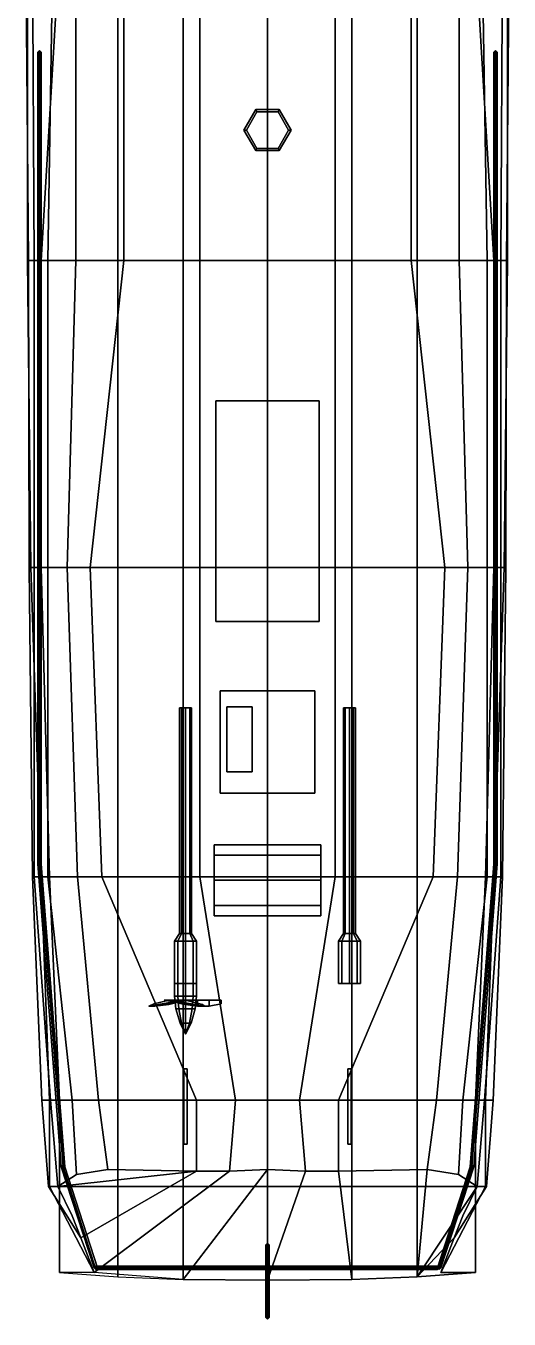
# Model space of a CAD drawing. Header units: millimetres. Extents: x -2.9 to 3, y -20 to 27.
# Drawn here: x -2.86 to 2.86, y -20.03 to -4.74 of the extents above; entities that cross this region are included whole.
import ezdxf

# ---------------------------------------------------------------- set-up
doc = ezdxf.new("R2010")
doc.units = ezdxf.units.MM
for name, color, linetype in [('prop', 1, 'Continuous'), ('railings', 3, 'Continuous'), ('railings2', 4, 'Continuous')]:
    doc.layers.add(name, color=color, linetype=linetype)

msp = doc.modelspace()

# ---------------------------------------------------------------- linework, layer by layer
for points in [[(0, -12.5, -1.53), (0, 3.46, -1.53), (0, 3.46, -1.53), (0, -12.5, -0.95)], [(0, -12.5, -0.95), (0, 3.46, -1.53), (0, 3.46, -1.53), (0, -12.5, -1.53)], [(-2.86, -3.85, 0.97), (-2.78, -3.85, -0.1), (-2.76, -7.51, -0.05), (-2.83, -7.51, 0.47)], [(-2.84, -3.85, 1.89), (-2.86, -3.85, 0.97), (-2.83, -7.51, 0.47), (-2.84, -7.51, 1.91)], [(-2.46, -3.85, 1.93), (-2.84, -3.85, 1.89), (-2.84, -7.51, 1.91), (-2.68, -7.51, 1.8)], [(-2.6, -7.51, -0.37), (-2.76, -7.51, -0.05), (-2.78, -3.85, -0.1), (-2.54, -3.85, -0.58)], [(-1.77, -3.85, 1.97), (-2.46, -3.85, 1.93), (-2.68, -7.51, 1.8), (-1.77, -7.51, 1.86)], [(-2.27, -7.51, -0.69), (-2.6, -7.51, -0.37), (-2.54, -3.85, -0.58), (-2.27, -3.85, -0.8)], [(-1.7, -7.51, -0.9), (-2.27, -7.51, -0.69), (-2.27, -3.85, -0.8), (-1.7, -3.85, -1.05)], [(-1, -3.85, 2.01), (-1.77, -3.85, 1.97), (-1.77, -7.51, 1.86), (-1, -7.51, 1.91)], [(-0.8, -7.51, -1.07), (-1.7, -7.51, -0.9), (-1.7, -3.85, -1.05), (-0.8, -3.85, -1.28)], [(0, -3.85, 2.02), (-1, -3.85, 2.01), (-1, -7.51, 1.91), (0, -7.51, 1.94)], [(0, -7.51, -1.16), (-0.8, -7.51, -1.07), (-0.8, -3.85, -1.28), (0, -3.85, -1.41)], [(0, -3.85, -1.41), (0.8, -3.85, -1.28), (0.8, -7.51, -1.07), (0, -7.51, -1.16)], [(0, -7.51, 1.94), (1, -7.51, 1.91), (1, -3.85, 2.01), (0, -3.85, 2.02)], [(0.8, -3.85, -1.28), (1.7, -3.85, -1.05), (1.7, -7.51, -0.9), (0.8, -7.51, -1.07)], [(1, -7.51, 1.91), (1.77, -7.51, 1.86), (1.77, -3.85, 1.97), (1, -3.85, 2.01)], [(1.7, -3.85, -1.05), (2.27, -3.85, -0.79), (2.27, -7.51, -0.69), (1.7, -7.51, -0.9)], [(1.77, -7.51, 1.86), (2.68, -7.51, 1.8), (2.46, -3.85, 1.93), (1.77, -3.85, 1.97)], [(2.27, -3.85, -0.79), (2.54, -3.85, -0.58), (2.6, -7.51, -0.37), (2.27, -7.51, -0.69)], [(2.68, -7.51, 1.8), (2.84, -7.51, 1.91), (2.84, -3.85, 1.89), (2.46, -3.85, 1.93)], [(2.54, -3.85, -0.58), (2.78, -3.85, -0.1), (2.76, -7.51, -0.05), (2.6, -7.51, -0.37)], [(2.83, -7.51, 0.47), (2.76, -7.51, -0.05), (2.78, -3.85, -0.1), (2.86, -3.85, 0.97)], [(2.84, -7.51, 1.91), (2.83, -7.51, 0.47), (2.86, -3.85, 0.97), (2.84, -3.85, 1.89)], [(-0.25, -5.97, 2.04), (-0.125, -5.753, 2.04), (-0.14, -5.728, 2.01), (-0.28, -5.97, 2.01)], [(-0.14, -5.728, 1.96), (-0.28, -5.97, 1.96), (-0.28, -5.97, 2.01), (-0.14, -5.728, 2.01)], [(-0.125, -5.753, 2.04), (-0.25, -5.97, 2.04), (-0.25, -5.97, 2.65), (-0.125, -5.753, 2.65)], [(-0.125, -5.753, 2.04), (0.125, -5.753, 2.04), (0.14, -5.728, 2.01), (-0.14, -5.728, 2.01)], [(0.14, -5.728, 1.96), (-0.14, -5.728, 1.96), (-0.14, -5.728, 2.01), (0.14, -5.728, 2.01)], [(0.125, -5.753, 2.04), (-0.125, -5.753, 2.04), (-0.125, -5.753, 2.65), (0.125, -5.753, 2.65)], [(0.125, -5.753, 2.04), (0.25, -5.97, 2.04), (0.28, -5.97, 2.01), (0.14, -5.728, 2.01)], [(0.25, -5.97, 2.04), (0.125, -5.753, 2.04), (0.125, -5.753, 2.65), (0.25, -5.97, 2.65)], [(0.28, -5.97, 1.96), (0.14, -5.728, 1.96), (0.14, -5.728, 2.01), (0.28, -5.97, 2.01)], [(-0.125, -6.187, 2.04), (-0.25, -5.97, 2.04), (-0.28, -5.97, 2.01), (-0.14, -6.212, 2.01)], [(-0.28, -5.97, 1.96), (-0.14, -6.212, 1.96), (-0.14, -6.212, 2.01), (-0.28, -5.97, 2.01)], [(-0.25, -5.97, 2.04), (-0.125, -6.187, 2.04), (-0.125, -6.187, 2.65), (-0.25, -5.97, 2.65)], [(0.125, -6.187, 2.04), (0.25, -5.97, 2.04), (0.25, -5.97, 2.65), (0.125, -6.187, 2.65)], [(0.25, -5.97, 2.04), (0.125, -6.187, 2.04), (0.14, -6.212, 2.01), (0.28, -5.97, 2.01)], [(0.14, -6.212, 1.96), (0.28, -5.97, 1.96), (0.28, -5.97, 2.01), (0.14, -6.212, 2.01)], [(0.125, -6.187, 2.04), (-0.125, -6.187, 2.04), (-0.14, -6.212, 2.01), (0.14, -6.212, 2.01)], [(-0.14, -6.212, 1.96), (0.14, -6.212, 1.96), (0.14, -6.212, 2.01), (-0.14, -6.212, 2.01)], [(-0.125, -6.187, 2.04), (0.125, -6.187, 2.04), (0.125, -6.187, 2.65), (-0.125, -6.187, 2.65)], [(-2.84, -7.51, 1.91), (-2.83, -7.51, 0.47), (-2.82, -11.14, 1.12), (-2.8, -11.14, 1.82)], [(-2.68, -7.51, 1.8), (-2.84, -7.51, 1.91), (-2.8, -11.14, 1.82), (-2.68, -11.14, 1.76)], [(-2.83, -7.51, 0.47), (-2.76, -7.51, -0.05), (-2.76, -11.14, 0.38), (-2.82, -11.14, 1.12)], [(-2.6, -11.14, -0.17), (-2.76, -11.14, 0.38), (-2.76, -7.51, -0.05), (-2.6, -7.51, -0.37)], [(-1.77, -7.51, 1.86), (-2.68, -7.51, 1.8), (-2.68, -11.14, 1.76), (-1.77, -11.14, 1.82)], [(-2.37, -11.14, -0.56), (-2.6, -11.14, -0.17), (-2.6, -7.51, -0.37), (-2.27, -7.51, -0.69)], [(-2.1, -11.14, -0.79), (-2.37, -11.14, -0.56), (-2.27, -7.51, -0.69), (-1.7, -7.51, -0.9)], [(-0.8, -11.14, -0.95), (-2.1, -11.14, -0.79), (-1.7, -7.51, -0.9), (-0.8, -7.51, -1.07)], [(-1, -7.51, 1.91), (-1.77, -7.51, 1.86), (-1.77, -11.14, 1.82), (-1, -11.14, 1.87)], [(0, -7.51, 1.94), (-1, -7.51, 1.91), (-1, -11.14, 1.87), (0, -11.14, 1.9)], [(0, -11.14, -1.03), (-0.8, -11.14, -0.95), (-0.8, -7.51, -1.07), (0, -7.51, -1.16)], [(0, -7.51, -1.16), (0.8, -7.51, -1.07), (0.8, -11.14, -0.95), (0, -11.14, -1.03)], [(0, -11.14, 1.9), (1, -11.14, 1.87), (1, -7.51, 1.91), (0, -7.51, 1.94)], [(0.8, -7.51, -1.07), (1.7, -7.51, -0.9), (2.1, -11.14, -0.79), (0.8, -11.14, -0.95)], [(1, -11.14, 1.87), (1.77, -11.14, 1.82), (1.77, -7.51, 1.86), (1, -7.51, 1.91)], [(1.7, -7.51, -0.9), (2.27, -7.51, -0.69), (2.37, -11.14, -0.56), (2.1, -11.14, -0.79)], [(1.77, -11.14, 1.82), (2.68, -11.14, 1.76), (2.68, -7.51, 1.8), (1.77, -7.51, 1.86)], [(2.27, -7.51, -0.69), (2.6, -7.51, -0.37), (2.6, -11.14, -0.17), (2.37, -11.14, -0.56)], [(2.6, -7.51, -0.37), (2.76, -7.51, -0.05), (2.76, -11.14, 0.38), (2.6, -11.14, -0.17)], [(2.68, -11.14, 1.76), (2.8, -11.14, 1.82), (2.84, -7.51, 1.91), (2.68, -7.51, 1.8)], [(2.82, -11.14, 1.12), (2.76, -11.14, 0.38), (2.76, -7.51, -0.05), (2.83, -7.51, 0.47)], [(2.8, -11.14, 1.82), (2.82, -11.14, 1.12), (2.83, -7.51, 0.47), (2.84, -7.51, 1.91)], [(-0.61, -9.17, 3.24), (-0.61, -9.17, 1.9), (-0.61, -11.78, 1.9), (-0.61, -11.78, 3.24)], [(0.61, -9.17, 3.24), (0.61, -9.17, 1.9), (-0.61, -9.17, 1.9), (-0.61, -9.17, 3.24)], [(0.61, -11.78, 3.24), (0.61, -9.17, 3.24), (-0.61, -9.17, 3.24), (-0.61, -11.78, 3.24)], [(0.61, -11.78, 1.9), (0.61, -9.17, 1.9), (0.61, -9.17, 3.24), (0.61, -11.78, 3.24)], [(-2.82, -11.14, 1.12), (-2.76, -11.14, 0.38), (-2.76, -14.8, 0.14), (-2.78, -14.8, 0.43)], [(-2.8, -11.14, 1.82), (-2.82, -11.14, 1.12), (-2.78, -14.8, 0.43), (-2.68, -14.8, 1.76)], [(-2.68, -11.14, 1.76), (-2.8, -11.14, 1.82), (-2.68, -14.8, 1.76), (-2.58, -14.8, 1.76)], [(-2.6, -14.8, -0.26), (-2.76, -14.8, 0.14), (-2.76, -11.14, 0.38), (-2.6, -11.14, -0.17)], [(-1.77, -11.14, 1.82), (-2.68, -11.14, 1.76), (-2.58, -14.8, 1.76), (-1.77, -14.8, 1.82)], [(-2.25, -14.8, -0.58), (-2.6, -14.8, -0.26), (-2.6, -11.14, -0.17), (-2.37, -11.14, -0.56)], [(-1.96, -14.8, -0.69), (-2.25, -14.8, -0.58), (-2.37, -11.14, -0.56), (-2.1, -11.14, -0.79)], [(-0.8, -14.8, -0.7), (-1.96, -14.8, -0.69), (-2.1, -11.14, -0.79), (-0.8, -11.14, -0.95)], [(-1, -11.14, 1.87), (-1.77, -11.14, 1.82), (-1.77, -14.8, 1.82), (-1, -14.8, 1.87)], [(0, -11.14, 1.9), (-1, -11.14, 1.87), (-1, -14.8, 1.87), (0, -14.8, 1.9)], [(0, -14.8, -0.83), (-0.8, -14.8, -0.7), (-0.8, -11.14, -0.95), (0, -11.14, -1.03)], [(0, -11.14, -1.03), (0.8, -11.14, -0.95), (0.8, -14.8, -0.7), (0, -14.8, -0.83)], [(0, -14.8, 1.9), (1, -14.8, 1.87), (1, -11.14, 1.87), (0, -11.14, 1.9)], [(0.8, -11.14, -0.95), (2.1, -11.14, -0.79), (1.96, -14.8, -0.69), (0.8, -14.8, -0.7)], [(1, -14.8, 1.87), (1.77, -14.8, 1.82), (1.77, -11.14, 1.82), (1, -11.14, 1.87)], [(1.77, -14.8, 1.82), (2.58, -14.8, 1.76), (2.68, -11.14, 1.76), (1.77, -11.14, 1.82)], [(2.1, -11.14, -0.79), (2.37, -11.14, -0.56), (2.25, -14.8, -0.58), (1.96, -14.8, -0.69)], [(2.37, -11.14, -0.56), (2.6, -11.14, -0.17), (2.6, -14.8, -0.26), (2.25, -14.8, -0.58)], [(2.58, -14.8, 1.76), (2.68, -14.8, 1.76), (2.8, -11.14, 1.82), (2.68, -11.14, 1.76)], [(2.6, -11.14, -0.17), (2.76, -11.14, 0.38), (2.76, -14.8, 0.14), (2.6, -14.8, -0.26)], [(2.68, -14.8, 1.76), (2.78, -14.8, 0.43), (2.82, -11.14, 1.12), (2.8, -11.14, 1.82)], [(2.78, -14.8, 0.43), (2.76, -14.8, 0.14), (2.76, -11.14, 0.38), (2.82, -11.14, 1.12)], [(-0.61, -11.78, 3.24), (-0.61, -11.78, 1.9), (0.61, -11.78, 1.9), (0.61, -11.78, 3.24)], [(0, -12.9, -1.21), (0, -12.5, -1.53), (0, -12.5, -0.95), (0, -13.52, -0.9)], [(0, -13.52, -0.9), (0, -12.5, -0.95), (0, -12.5, -1.53), (0, -12.9, -1.21)], [(-0.56, -12.6, 2.14), (-0.56, -12.6, 1.87), (-0.56, -13.81, 1.87), (-0.56, -13.81, 2.14)], [(0.56, -12.6, 2.14), (0.56, -12.6, 1.87), (-0.56, -12.6, 1.87), (-0.56, -12.6, 2.14)], [(0.56, -13.81, 2.14), (0.56, -12.6, 2.14), (-0.56, -12.6, 2.14), (-0.56, -13.81, 2.14)], [(0.56, -13.81, 1.87), (0.56, -12.6, 1.87), (0.56, -12.6, 2.14), (0.56, -13.81, 2.14)], [(-1.019, -12.8, -0.711), (-1.04, -12.8, -0.76), (-1.04, -15.47, -0.94), (-1.019, -15.47, -0.891)], [(-1.04, -12.8, -0.76), (-1.019, -12.8, -0.809), (-1.019, -15.47, -0.989), (-1.04, -15.47, -0.94)], [(-0.97, -12.8, -0.69), (-1.019, -12.8, -0.711), (-1.019, -15.47, -0.891), (-0.97, -15.47, -0.87)], [(-1.019, -12.8, -0.809), (-0.97, -12.8, -0.83), (-0.97, -15.47, -1.01), (-1.019, -15.47, -0.989)], [(-0.921, -12.8, -0.711), (-0.97, -12.8, -0.69), (-0.97, -15.47, -0.87), (-0.921, -15.47, -0.891)], [(-0.97, -12.8, -0.83), (-0.921, -12.8, -0.809), (-0.921, -15.47, -0.989), (-0.97, -15.47, -1.01)], [(-0.9, -12.8, -0.76), (-0.921, -12.8, -0.711), (-0.921, -15.47, -0.891), (-0.9, -15.47, -0.94)], [(-0.921, -12.8, -0.809), (-0.9, -12.8, -0.76), (-0.9, -15.47, -0.94), (-0.921, -15.47, -0.989)], [(-0.18, -13.56, 3.65), (-0.18, -12.79, 3.52), (-0.48, -12.79, 3.52), (-0.48, -13.56, 3.65)], [(-0.48, -12.79, 3.52), (-0.48, -12.79, 2.14), (-0.48, -13.56, 2.14), (-0.48, -13.56, 3.65)], [(-0.18, -12.79, 3.52), (-0.18, -12.79, 2.14), (-0.48, -12.79, 2.14), (-0.48, -12.79, 3.52)], [(-0.18, -13.56, 2.14), (-0.18, -12.79, 2.14), (-0.18, -12.79, 3.52), (-0.18, -13.56, 3.65)], [(0.921, -12.8, -0.711), (0.9, -12.8, -0.76), (0.9, -15.47, -0.94), (0.921, -15.47, -0.891)], [(0.9, -12.8, -0.76), (0.921, -12.8, -0.809), (0.921, -15.47, -0.989), (0.9, -15.47, -0.94)], [(0.97, -12.8, -0.69), (0.921, -12.8, -0.711), (0.921, -15.47, -0.891), (0.97, -15.47, -0.87)], [(0.921, -12.8, -0.809), (0.97, -12.8, -0.83), (0.97, -15.47, -1.01), (0.921, -15.47, -0.989)], [(1.019, -12.8, -0.711), (0.97, -12.8, -0.69), (0.97, -15.47, -0.87), (1.019, -15.47, -0.891)], [(0.97, -12.8, -0.83), (1.019, -12.8, -0.809), (1.019, -15.47, -0.989), (0.97, -15.47, -1.01)], [(1.04, -12.8, -0.76), (1.019, -12.8, -0.711), (1.019, -15.47, -0.891), (1.04, -15.47, -0.94)], [(1.019, -12.8, -0.809), (1.04, -12.8, -0.76), (1.04, -15.47, -0.94), (1.019, -15.47, -0.989)], [(-0.48, -13.56, 3.65), (-0.48, -13.56, 2.14), (-0.18, -13.56, 2.14), (-0.18, -13.56, 3.65)], [(-0.56, -13.81, 2.14), (-0.56, -13.81, 1.87), (0.56, -13.81, 1.87), (0.56, -13.81, 2.14)], [(-0.63, -14.42, 2.47), (-0.63, -14.543, 2.767), (0.63, -14.543, 2.767), (0.63, -14.42, 2.47)], [(-0.63, -14.543, 2.173), (-0.63, -14.42, 2.47), (0.63, -14.42, 2.47), (0.63, -14.543, 2.173)], [(-0.63, -14.42, 2.47), (-0.63, -15.137, 2.173), (-0.63, -15.26, 2.47), (-0.63, -14.543, 2.767)], [(-0.63, -14.543, 2.173), (-0.63, -14.84, 2.05), (-0.63, -15.137, 2.173), (-0.63, -14.42, 2.47)], [(-0.63, -15.24, 1.88), (-0.63, -14.45, 1.88), (-0.63, -14.67, 2.88), (-0.63, -15.03, 2.88)], [(-0.63, -15.03, 2.88), (-0.63, -14.67, 2.88), (-0.63, -14.45, 1.88), (-0.63, -15.24, 1.88)], [(0.63, -14.42, 2.47), (0.63, -14.543, 2.767), (0.63, -14.84, 2.89), (0.63, -14.543, 2.173)], [(0.63, -15.03, 2.88), (0.63, -14.67, 2.88), (0.63, -14.45, 1.88), (0.63, -15.24, 1.88)], [(0.63, -15.24, 1.88), (0.63, -14.45, 1.88), (0.63, -14.67, 2.88), (0.63, -15.03, 2.88)], [(-0.63, -14.543, 2.767), (-0.63, -14.84, 2.89), (0.63, -14.84, 2.89), (0.63, -14.543, 2.767)], [(-0.63, -14.84, 2.05), (-0.63, -14.543, 2.173), (0.63, -14.543, 2.173), (0.63, -14.84, 2.05)], [(-0.63, -14.543, 2.767), (-0.63, -15.26, 2.47), (-0.63, -15.137, 2.767), (-0.63, -14.84, 2.89)], [(-0.63, -14.92, 2.97), (-0.63, -14.78, 2.97), (-0.63, -14.67, 2.88), (-0.63, -15.03, 2.88)], [(-0.63, -15.03, 2.88), (-0.63, -14.67, 2.88), (-0.63, -14.78, 2.97), (-0.63, -14.92, 2.97)], [(0.63, -14.543, 2.173), (0.63, -14.84, 2.89), (0.63, -15.137, 2.767), (0.63, -14.84, 2.05)], [(0.63, -15.03, 2.88), (0.63, -14.67, 2.88), (0.63, -14.78, 2.97), (0.63, -14.92, 2.97)], [(0.63, -14.92, 2.97), (0.63, -14.78, 2.97), (0.63, -14.67, 2.88), (0.63, -15.03, 2.88)], [(-2.78, -14.8, 0.43), (-2.76, -14.8, 0.14), (-2.57, -17.44, -0.09), (-2.67, -17.44, 0.28)], [(-2.68, -14.8, 1.76), (-2.78, -14.8, 0.43), (-2.67, -17.44, 0.28), (-2.58, -17.44, 1.77)], [(-2.31, -17.44, -0.38), (-2.57, -17.44, -0.09), (-2.76, -14.8, 0.14), (-2.6, -14.8, -0.26)], [(-2.58, -14.8, 1.76), (-2.68, -14.8, 1.76), (-2.58, -17.44, 1.77), (-2.46, -17.44, 1.77)], [(-2, -17.44, -0.48), (-2.31, -17.44, -0.38), (-2.6, -14.8, -0.26), (-2.25, -14.8, -0.58)], [(-1.77, -14.8, 1.82), (-2.58, -14.8, 1.76), (-2.46, -17.44, 1.77), (-1.77, -17.44, 1.83)], [(-0.84, -17.44, -0.42), (-2, -17.44, -0.48), (-2.25, -14.8, -0.58), (-1.96, -14.8, -0.69)], [(-0.38, -17.44, -0.48), (-0.84, -17.44, -0.42), (-1.96, -14.8, -0.69), (-0.8, -14.8, -0.7)], [(-1, -14.8, 1.87), (-1.77, -14.8, 1.82), (-1.77, -17.44, 1.83), (-1, -17.44, 1.88)], [(0, -14.8, 1.9), (-1, -14.8, 1.87), (-1, -17.44, 1.88), (0, -17.44, 1.91)], [(0, -17.44, -0.69), (-0.38, -17.44, -0.48), (-0.8, -14.8, -0.7), (0, -14.8, -0.83)], [(0, -14.8, -0.83), (0.8, -14.8, -0.7), (0.38, -17.44, -0.48), (0, -17.44, -0.69)], [(0, -17.44, 1.91), (1, -17.44, 1.88), (1, -14.8, 1.87), (0, -14.8, 1.9)], [(0.8, -14.8, -0.7), (1.96, -14.8, -0.69), (0.84, -17.44, -0.42), (0.38, -17.44, -0.48)], [(1.96, -14.8, -0.69), (2.25, -14.8, -0.58), (2, -17.44, -0.48), (0.84, -17.44, -0.42)], [(1, -17.44, 1.88), (1.77, -17.44, 1.83), (1.77, -14.8, 1.82), (1, -14.8, 1.87)], [(1.77, -17.44, 1.83), (2.46, -17.44, 1.77), (2.58, -14.8, 1.76), (1.77, -14.8, 1.82)], [(2.25, -14.8, -0.58), (2.6, -14.8, -0.26), (2.31, -17.44, -0.38), (2, -17.44, -0.48)], [(2.6, -14.8, -0.26), (2.76, -14.8, 0.14), (2.57, -17.44, -0.09), (2.31, -17.44, -0.38)], [(2.46, -17.44, 1.77), (2.58, -17.44, 1.77), (2.68, -14.8, 1.76), (2.58, -14.8, 1.76)], [(2.67, -17.44, 0.28), (2.57, -17.44, -0.09), (2.76, -14.8, 0.14), (2.78, -14.8, 0.43)], [(2.58, -17.44, 1.77), (2.67, -17.44, 0.28), (2.78, -14.8, 0.43), (2.68, -14.8, 1.76)], [(-0.63, -14.84, 2.89), (-0.63, -15.137, 2.767), (0.63, -15.137, 2.767), (0.63, -14.84, 2.89)], [(-0.63, -15.137, 2.173), (-0.63, -14.84, 2.05), (0.63, -14.84, 2.05), (0.63, -15.137, 2.173)], [(0.63, -14.84, 2.05), (0.63, -15.137, 2.767), (0.63, -15.26, 2.47), (0.63, -15.137, 2.173)], [(-0.63, -15.137, 2.767), (-0.63, -15.26, 2.47), (0.63, -15.26, 2.47), (0.63, -15.137, 2.767)], [(-0.63, -15.26, 2.47), (-0.63, -15.137, 2.173), (0.63, -15.137, 2.173), (0.63, -15.26, 2.47)], [(-1.062, -15.56, -1.032), (-1.1, -15.56, -0.94), (-1.04, -15.47, -0.94), (-1.019, -15.47, -0.989)], [(-1.1, -15.56, -0.94), (-1.062, -15.56, -0.848), (-1.019, -15.47, -0.891), (-1.04, -15.47, -0.94)], [(-1.062, -15.56, -0.848), (-1.1, -15.56, -0.94), (-1.1, -16.06, -0.94), (-1.062, -16.06, -0.848)], [(-1.1, -15.56, -0.94), (-1.062, -15.56, -1.032), (-1.062, -16.06, -1.032), (-1.1, -16.06, -0.94)], [(-0.97, -15.56, -1.07), (-1.062, -15.56, -1.032), (-1.019, -15.47, -0.989), (-0.97, -15.47, -1.01)], [(-1.062, -15.56, -0.848), (-0.97, -15.56, -0.81), (-0.97, -15.47, -0.87), (-1.019, -15.47, -0.891)], [(-0.97, -15.56, -0.81), (-1.062, -15.56, -0.848), (-1.062, -16.06, -0.848), (-0.97, -16.06, -0.81)], [(-1.062, -15.56, -1.032), (-0.97, -15.56, -1.07), (-0.97, -16.06, -1.07), (-1.062, -16.06, -1.032)], [(-0.878, -15.56, -1.032), (-0.97, -15.56, -1.07), (-0.97, -15.47, -1.01), (-0.921, -15.47, -0.989)], [(-0.97, -15.56, -0.81), (-0.878, -15.56, -0.848), (-0.921, -15.47, -0.891), (-0.97, -15.47, -0.87)], [(-0.878, -15.56, -0.848), (-0.97, -15.56, -0.81), (-0.97, -16.06, -0.81), (-0.878, -16.06, -0.848)], [(-0.97, -15.56, -1.07), (-0.878, -15.56, -1.032), (-0.878, -16.06, -1.032), (-0.97, -16.06, -1.07)], [(-0.84, -15.56, -0.94), (-0.878, -15.56, -1.032), (-0.921, -15.47, -0.989), (-0.9, -15.47, -0.94)], [(-0.878, -15.56, -0.848), (-0.84, -15.56, -0.94), (-0.9, -15.47, -0.94), (-0.921, -15.47, -0.891)], [(-0.84, -15.56, -0.94), (-0.878, -15.56, -0.848), (-0.878, -16.06, -0.848), (-0.84, -16.06, -0.94)], [(-0.878, -15.56, -1.032), (-0.84, -15.56, -0.94), (-0.84, -16.06, -0.94), (-0.878, -16.06, -1.032)], [(0.878, -15.56, -1.032), (0.84, -15.56, -0.94), (0.9, -15.47, -0.94), (0.921, -15.47, -0.989)], [(0.84, -15.56, -0.94), (0.878, -15.56, -0.848), (0.921, -15.47, -0.891), (0.9, -15.47, -0.94)], [(0.878, -15.56, -0.848), (0.84, -15.56, -0.94), (0.84, -16.06, -0.94), (0.878, -16.06, -0.848)], [(0.84, -15.56, -0.94), (0.878, -15.56, -1.032), (0.878, -16.06, -1.032), (0.84, -16.06, -0.94)], [(0.97, -15.56, -1.07), (0.878, -15.56, -1.032), (0.921, -15.47, -0.989), (0.97, -15.47, -1.01)], [(0.878, -15.56, -0.848), (0.97, -15.56, -0.81), (0.97, -15.47, -0.87), (0.921, -15.47, -0.891)], [(0.97, -15.56, -0.81), (0.878, -15.56, -0.848), (0.878, -16.06, -0.848), (0.97, -16.06, -0.81)], [(0.878, -15.56, -1.032), (0.97, -15.56, -1.07), (0.97, -16.06, -1.07), (0.878, -16.06, -1.032)], [(1.062, -15.56, -1.032), (0.97, -15.56, -1.07), (0.97, -15.47, -1.01), (1.019, -15.47, -0.989)], [(0.97, -15.56, -0.81), (1.062, -15.56, -0.848), (1.019, -15.47, -0.891), (0.97, -15.47, -0.87)], [(1.062, -15.56, -0.848), (0.97, -15.56, -0.81), (0.97, -16.06, -0.81), (1.062, -16.06, -0.848)], [(0.97, -15.56, -1.07), (1.062, -15.56, -1.032), (1.062, -16.06, -1.032), (0.97, -16.06, -1.07)], [(1.1, -15.56, -0.94), (1.062, -15.56, -1.032), (1.019, -15.47, -0.989), (1.04, -15.47, -0.94)], [(1.062, -15.56, -0.848), (1.1, -15.56, -0.94), (1.04, -15.47, -0.94), (1.019, -15.47, -0.891)], [(1.1, -15.56, -0.94), (1.062, -15.56, -0.848), (1.062, -16.06, -0.848), (1.1, -16.06, -0.94)], [(1.062, -15.56, -1.032), (1.1, -15.56, -0.94), (1.1, -16.06, -0.94), (1.062, -16.06, -1.032)], [(-0.99, -17.07, -1.32), (-0.99, -17.96, -1.32), (-0.99, -17.96, -0.42), (-0.99, -17.07, -0.48)], [(-0.95, -17.07, -0.48), (-0.95, -17.07, -1.32), (-0.99, -17.07, -1.32), (-0.99, -17.07, -0.48)], [(-0.95, -17.07, -1.32), (-0.95, -17.96, -1.32), (-0.99, -17.96, -1.32), (-0.99, -17.07, -1.32)], [(-0.99, -17.07, -0.48), (-0.99, -17.96, -0.42), (-0.95, -17.96, -0.42), (-0.95, -17.07, -0.48)], [(-0.95, -17.96, -0.42), (-0.95, -17.96, -1.32), (-0.95, -17.07, -1.32), (-0.95, -17.07, -0.48)], [(0.99, -17.07, -0.48), (0.99, -17.07, -1.32), (0.95, -17.07, -1.32), (0.95, -17.07, -0.48)], [(0.99, -17.07, -1.32), (0.99, -17.96, -1.32), (0.95, -17.96, -1.32), (0.95, -17.07, -1.32)], [(0.95, -17.07, -0.48), (0.95, -17.96, -0.42), (0.99, -17.96, -0.42), (0.99, -17.07, -0.48)], [(0.95, -17.07, -1.32), (0.95, -17.96, -1.32), (0.95, -17.96, -0.42), (0.95, -17.07, -0.48)], [(0.99, -17.96, -0.42), (0.99, -17.96, -1.32), (0.99, -17.07, -1.32), (0.99, -17.07, -0.48)], [(-2.67, -17.44, 0.28), (-2.57, -17.44, -0.09), (-2.48, -18.46, -0.03), (-2.59, -18.46, 0.28)], [(-2.58, -17.44, 1.77), (-2.67, -17.44, 0.28), (-2.59, -18.46, 0.28), (-2.58, -18.46, 0.63)], [(-2.46, -17.44, 1.77), (-2.58, -17.44, 1.77), (-2.58, -18.46, 0.63), (-2.46, -18.46, 1.77)], [(-2.26, -18.32, -0.26), (-2.48, -18.46, -0.03), (-2.57, -17.44, -0.09), (-2.31, -17.44, -0.38)], [(-1.77, -17.44, 1.83), (-2.46, -17.44, 1.77), (-2.46, -18.46, 1.77), (-1.77, -18.46, 1.83)], [(-1.89, -18.26, -0.41), (-2.26, -18.32, -0.26), (-2.31, -17.44, -0.38), (-2, -17.44, -0.48)], [(-0.84, -18.28, -0.36), (-1.89, -18.26, -0.41), (-2, -17.44, -0.48), (-0.84, -17.44, -0.42)], [(-1, -17.44, 1.88), (-1.77, -17.44, 1.83), (-1.77, -18.46, 1.83), (-1, -18.46, 1.88)], [(0, -17.44, 1.91), (-1, -17.44, 1.88), (-1, -18.46, 1.88), (0, -18.46, 1.91)], [(-0.45, -18.28, -0.37), (-0.84, -18.28, -0.36), (-0.84, -17.44, -0.42), (-0.38, -17.44, -0.48)], [(0, -18.26, -0.41), (-0.45, -18.28, -0.37), (-0.38, -17.44, -0.48), (0, -17.44, -0.69)], [(0, -18.46, 1.91), (1, -18.46, 1.88), (1, -17.44, 1.88), (0, -17.44, 1.91)], [(0, -17.44, -0.69), (0.38, -17.44, -0.48), (0.45, -18.28, -0.37), (0, -18.26, -0.41)], [(0.38, -17.44, -0.48), (0.84, -17.44, -0.42), (0.84, -18.28, -0.36), (0.45, -18.28, -0.37)], [(0.84, -17.44, -0.42), (2, -17.44, -0.48), (1.89, -18.26, -0.41), (0.84, -18.28, -0.36)], [(1, -18.46, 1.88), (1.77, -18.46, 1.83), (1.77, -17.44, 1.83), (1, -17.44, 1.88)], [(1.77, -18.46, 1.83), (2.46, -18.46, 1.77), (2.46, -17.44, 1.77), (1.77, -17.44, 1.83)], [(2, -17.44, -0.48), (2.31, -17.44, -0.38), (2.26, -18.32, -0.26), (1.89, -18.26, -0.41)], [(2.31, -17.44, -0.38), (2.57, -17.44, -0.09), (2.48, -18.46, -0.03), (2.26, -18.32, -0.26)], [(2.46, -18.46, 1.77), (2.58, -18.46, 0.63), (2.58, -17.44, 1.77), (2.46, -17.44, 1.77)], [(2.59, -18.46, 0.28), (2.48, -18.46, -0.03), (2.57, -17.44, -0.09), (2.67, -17.44, 0.28)], [(2.58, -18.46, 0.63), (2.59, -18.46, 0.28), (2.67, -17.44, 0.28), (2.58, -17.44, 1.77)], [(-0.99, -17.96, -0.42), (-0.99, -17.96, -1.32), (-0.95, -17.96, -1.32), (-0.95, -17.96, -0.42)], [(0.95, -17.96, -0.42), (0.95, -17.96, -1.32), (0.99, -17.96, -1.32), (0.99, -17.96, -0.42)], [(-2.48, -18.46, -0.03), (-2.26, -18.32, -0.26), (-1.89, -18.26, -0.41), (-0.84, -18.28, -0.36)], [(-2.31, -18.81, 0.57), (-2.48, -18.46, -0.03), (-0.84, -18.28, -0.36), (-2.21, -19.07, 1.01)], [(-2.21, -19.07, 1.01), (-0.84, -18.28, -0.36), (-0.45, -18.28, -0.37), (-2.05, -19.48, 1.77)], [(-2.05, -19.48, 1.77), (-0.45, -18.28, -0.37), (0, -18.26, -0.41), (-1, -19.56, 1.88)], [(-1, -19.56, 1.88), (0, -18.26, -0.41), (0.45, -18.28, -0.37), (0, -19.57, 1.91)], [(0, -19.57, 1.91), (0.45, -18.28, -0.37), (0.84, -18.28, -0.36), (1, -19.56, 1.88)], [(1, -19.56, 1.88), (0.84, -18.28, -0.36), (1.89, -18.26, -0.41), (1.77, -19.53, 1.83)], [(1.77, -19.53, 1.83), (1.89, -18.26, -0.41), (2.26, -18.32, -0.26), (2.48, -18.46, -0.03)], [(-2.58, -18.46, 0.63), (-2.59, -18.46, 0.28), (-2.21, -19.07, 1.01), (-2.05, -19.48, 1.77)], [(-2.59, -18.46, 0.28), (-2.48, -18.46, -0.03), (-2.31, -18.81, 0.57), (-2.21, -19.07, 1.01)], [(-2.46, -18.46, 1.77), (-2.58, -18.46, 0.63), (-2.05, -19.48, 1.77), (-2.46, -19.48, 1.77)], [(-1.77, -18.46, 1.83), (-2.46, -18.46, 1.77), (-2.46, -19.48, 1.77), (-1.77, -19.53, 1.83)], [(-1, -18.46, 1.88), (-1.77, -18.46, 1.83), (-1.77, -19.53, 1.83), (-1, -19.56, 1.88)], [(0, -18.46, 1.91), (-1, -18.46, 1.88), (-1, -19.56, 1.88), (0, -19.57, 1.91)], [(0, -19.57, 1.91), (1, -19.56, 1.88), (1, -18.46, 1.88), (0, -18.46, 1.91)], [(1, -19.56, 1.88), (1.77, -19.53, 1.83), (1.77, -18.46, 1.83), (1, -18.46, 1.88)], [(1.77, -19.53, 1.83), (2.46, -19.48, 1.77), (2.46, -18.46, 1.77), (1.77, -18.46, 1.83)], [(1.77, -19.53, 1.83), (2.48, -18.46, -0.03), (2.31, -18.81, 0.57), (2.21, -19.07, 1.01)], [(2.05, -19.48, 1.77), (2.21, -19.07, 1.01), (2.59, -18.46, 0.28), (2.58, -18.46, 0.63)], [(2.46, -19.48, 1.77), (2.05, -19.48, 1.77), (2.58, -18.46, 0.63), (2.46, -18.46, 1.77)], [(2.21, -19.07, 1.01), (2.31, -18.81, 0.57), (2.48, -18.46, -0.03), (2.59, -18.46, 0.28)], [(2.46, -19.48, 1.77), (1.77, -19.53, 1.83), (2.21, -19.07, 1.01), (2.05, -19.48, 1.77)], [(0, -19.13, 1.91), (-0.02, -19.15, 1.91), (-0.02, -20.01, 4.98), (0, -19.99, 4.99)], [(-0.02, -19.15, 1.91), (0, -19.17, 1.91), (0, -20.03, 4.97), (-0.02, -20.01, 4.98)], [(0.02, -19.15, 1.91), (0, -19.13, 1.91), (0, -19.99, 4.99), (0.02, -20.01, 4.98)], [(0, -19.17, 1.91), (0.02, -19.15, 1.91), (0.02, -20.01, 4.98), (0, -20.03, 4.97)], [(0.02, -20.01, 4.98), (0, -19.99, 4.99), (-0.02, -20.01, 4.98), (0, -20.03, 4.97)]]:
    msp.add_3dface(points)
at = {"layer": 'prop'}
for points in [[(-1.062, -16.06, -0.848), (-1.1, -16.06, -0.94), (-1.1, -16.21, -0.94), (-1.062, -16.21, -0.848)], [(-1.1, -16.06, -0.94), (-1.062, -16.06, -1.032), (-1.062, -16.21, -1.032), (-1.1, -16.21, -0.94)], [(-1.083, -16.36, -0.94), (-1.1, -16.21, -0.94), (-1.062, -16.21, -1.032), (-1.05, -16.36, -1.02)], [(-1.05, -16.36, -0.86), (-1.062, -16.21, -0.848), (-1.1, -16.21, -0.94), (-1.083, -16.36, -0.94)], [(-0.97, -16.06, -0.81), (-1.062, -16.06, -0.848), (-1.062, -16.21, -0.848), (-0.97, -16.21, -0.81)], [(-1.062, -16.06, -1.032), (-0.97, -16.06, -1.07), (-0.97, -16.21, -1.07), (-1.062, -16.21, -1.032)], [(-1.05, -16.36, -1.02), (-1.062, -16.21, -1.032), (-0.97, -16.21, -1.07), (-0.97, -16.36, -1.053)], [(-0.97, -16.36, -0.827), (-0.97, -16.21, -0.81), (-1.062, -16.21, -0.848), (-1.05, -16.36, -0.86)], [(-0.878, -16.06, -0.848), (-0.97, -16.06, -0.81), (-0.97, -16.21, -0.81), (-0.878, -16.21, -0.848)], [(-0.97, -16.06, -1.07), (-0.878, -16.06, -1.032), (-0.878, -16.21, -1.032), (-0.97, -16.21, -1.07)], [(-0.97, -16.36, -1.053), (-0.97, -16.21, -1.07), (-0.878, -16.21, -1.032), (-0.89, -16.36, -1.02)], [(-0.89, -16.36, -0.86), (-0.878, -16.21, -0.848), (-0.97, -16.21, -0.81), (-0.97, -16.36, -0.827)], [(-0.89, -16.36, -1.02), (-0.878, -16.21, -1.032), (-0.84, -16.21, -0.94), (-0.857, -16.36, -0.94)], [(-0.857, -16.36, -0.94), (-0.84, -16.21, -0.94), (-0.878, -16.21, -0.848), (-0.89, -16.36, -0.86)], [(-0.84, -16.06, -0.94), (-0.878, -16.06, -0.848), (-0.878, -16.21, -0.848), (-0.84, -16.21, -0.94)], [(-0.878, -16.06, -1.032), (-0.84, -16.06, -0.94), (-0.84, -16.21, -0.94), (-0.878, -16.21, -1.032)], [(-1.163, -16.26, -1.314), (-0.997, -16.26, -1.247), (-1.404, -16.33, -1.012), (-1.345, -16.3, -1.209)], [(-1.345, -16.3, -1.209), (-1.404, -16.33, -1.012), (-0.997, -16.26, -1.247), (-1.163, -16.26, -1.314)], [(-0.997, -16.26, -1.247), (-0.927, -16.26, -1.126), (-1.334, -16.33, -0.891), (-1.404, -16.33, -1.012)], [(-1.404, -16.33, -1.012), (-1.334, -16.33, -0.891), (-0.927, -16.26, -1.126), (-0.997, -16.26, -1.247)], [(-1.334, -16.33, -0.891), (-1.169, -16.31, -0.825), (-0.97, -16.26, -0.94), (-0.927, -16.26, -1.126)], [(-0.927, -16.26, -1.126), (-0.97, -16.26, -0.94), (-1.169, -16.31, -0.825), (-1.334, -16.33, -0.891)], [(-1.197, -16.26, -0.586), (-1.223, -16.26, -0.763), (-0.816, -16.33, -0.528), (-1.015, -16.3, -0.481)], [(-1.015, -16.3, -0.481), (-0.816, -16.33, -0.528), (-1.223, -16.26, -0.763), (-1.197, -16.26, -0.586)], [(-1.223, -16.26, -0.763), (-1.153, -16.26, -0.884), (-0.746, -16.33, -0.649), (-0.816, -16.33, -0.528)], [(-0.816, -16.33, -0.528), (-0.746, -16.33, -0.649), (-1.153, -16.26, -0.884), (-1.223, -16.26, -0.763)], [(-0.746, -16.33, -0.649), (-0.771, -16.31, -0.825), (-0.97, -16.26, -0.94), (-1.153, -16.26, -0.884)], [(-1.153, -16.26, -0.884), (-0.97, -16.26, -0.94), (-0.771, -16.31, -0.825), (-0.746, -16.33, -0.649)], [(-1.035, -16.53, -0.94), (-1.083, -16.36, -0.94), (-1.05, -16.36, -1.02), (-1.016, -16.53, -0.986)], [(-1.016, -16.53, -0.894), (-1.05, -16.36, -0.86), (-1.083, -16.36, -0.94), (-1.035, -16.53, -0.94)], [(-1.016, -16.53, -0.986), (-1.05, -16.36, -1.02), (-0.97, -16.36, -1.053), (-0.97, -16.53, -1.005)], [(-0.97, -16.53, -0.875), (-0.97, -16.36, -0.827), (-1.05, -16.36, -0.86), (-1.016, -16.53, -0.894)], [(-0.83, -16.33, -1.28), (-0.97, -16.31, -1.17), (-0.97, -16.26, -0.94), (-0.83, -16.26, -0.81)], [(-0.83, -16.26, -0.81), (-0.97, -16.26, -0.94), (-0.97, -16.31, -1.17), (-0.83, -16.33, -1.28)], [(-0.97, -16.53, -1.005), (-0.97, -16.36, -1.053), (-0.89, -16.36, -1.02), (-0.924, -16.53, -0.986)], [(-0.924, -16.53, -0.894), (-0.89, -16.36, -0.86), (-0.97, -16.36, -0.827), (-0.97, -16.53, -0.875)], [(-0.924, -16.53, -0.986), (-0.89, -16.36, -1.02), (-0.857, -16.36, -0.94), (-0.905, -16.53, -0.94)], [(-0.905, -16.53, -0.94), (-0.857, -16.36, -0.94), (-0.89, -16.36, -0.86), (-0.924, -16.53, -0.894)], [(-0.69, -16.33, -1.28), (-0.83, -16.33, -1.28), (-0.83, -16.26, -0.81), (-0.69, -16.26, -0.81)], [(-0.69, -16.26, -0.81), (-0.83, -16.26, -0.81), (-0.83, -16.33, -1.28), (-0.69, -16.33, -1.28)], [(-0.55, -16.3, -1.13), (-0.69, -16.33, -1.28), (-0.69, -16.26, -0.81), (-0.55, -16.26, -0.92)], [(-0.55, -16.26, -0.92), (-0.69, -16.26, -0.81), (-0.69, -16.33, -1.28), (-0.55, -16.3, -1.13)], [(-0.97, -16.66, -0.94), (-1.035, -16.53, -0.94), (-1.016, -16.53, -0.986), (-0.97, -16.66, -0.94)], [(-0.97, -16.66, -0.94), (-1.016, -16.53, -0.894), (-1.035, -16.53, -0.94), (-0.97, -16.66, -0.94)], [(-0.97, -16.66, -0.94), (-1.016, -16.53, -0.986), (-0.97, -16.53, -1.005), (-0.97, -16.66, -0.94)], [(-0.97, -16.66, -0.94), (-0.97, -16.53, -0.875), (-1.016, -16.53, -0.894), (-0.97, -16.66, -0.94)], [(-0.97, -16.66, -0.94), (-0.97, -16.53, -1.005), (-0.924, -16.53, -0.986), (-0.97, -16.66, -0.94)], [(-0.97, -16.66, -0.94), (-0.924, -16.53, -0.986), (-0.905, -16.53, -0.94), (-0.97, -16.66, -0.94)], [(-0.97, -16.66, -0.94), (-0.905, -16.53, -0.94), (-0.924, -16.53, -0.894), (-0.97, -16.66, -0.94)], [(-0.97, -16.66, -0.94), (-0.924, -16.53, -0.894), (-0.97, -16.53, -0.875), (-0.97, -16.66, -0.94)]]:
    msp.add_3dface(points, dxfattribs=at)
at = {"layer": 'railings'}
for points in [[(-2.7, -5.03, 1.775), (-2.72, -5.05, 1.795), (-2.72, -5.05, 2.695), (-2.7, -5.03, 2.715)], [(-2.7, -5.03, 2.715), (-2.72, -5.05, 2.695), (-2.72, -14.645, 2.63), (-2.7, -14.645, 2.65)], [(-2.68, -5.05, 1.775), (-2.7, -5.03, 1.775), (-2.7, -5.03, 2.715), (-2.68, -5.05, 2.695)], [(-2.68, -5.05, 2.695), (-2.7, -5.03, 2.715), (-2.7, -14.645, 2.65), (-2.68, -14.645, 2.63)], [(-2.72, -5.05, 1.795), (-2.7, -5.07, 1.795), (-2.7, -5.07, 2.675), (-2.72, -5.05, 2.695)], [(-2.72, -5.05, 2.695), (-2.7, -5.07, 2.675), (-2.7, -14.625, 2.61), (-2.72, -14.645, 2.63)], [(-2.7, -5.07, 1.795), (-2.68, -5.05, 1.775), (-2.68, -5.05, 2.695), (-2.7, -5.07, 2.675)], [(-2.7, -5.07, 2.675), (-2.68, -5.05, 2.695), (-2.68, -14.645, 2.63), (-2.7, -14.625, 2.61)], [(-2.7, -6.235, 1.775), (-2.72, -6.255, 1.795), (-2.72, -6.255, 2.675), (-2.7, -6.235, 2.675)], [(-2.72, -6.255, 1.795), (-2.7, -6.275, 1.795), (-2.7, -6.275, 2.675), (-2.72, -6.255, 2.675)], [(-2.68, -6.255, 1.775), (-2.7, -6.235, 1.775), (-2.7, -6.235, 2.675), (-2.68, -6.255, 2.675)], [(-2.7, -6.275, 1.795), (-2.68, -6.255, 1.775), (-2.68, -6.255, 2.675), (-2.7, -6.275, 2.675)], [(-2.7, -7.44, 1.755), (-2.72, -7.46, 1.775), (-2.72, -7.46, 2.68), (-2.7, -7.44, 2.66)], [(-2.72, -7.46, 1.775), (-2.7, -7.48, 1.775), (-2.7, -7.48, 2.665), (-2.72, -7.46, 2.68)], [(-2.68, -7.46, 1.755), (-2.7, -7.44, 1.755), (-2.7, -7.44, 2.66), (-2.68, -7.46, 2.68)], [(-2.7, -7.48, 1.775), (-2.68, -7.46, 1.755), (-2.68, -7.46, 2.68), (-2.7, -7.48, 2.665)], [(-2.7, -8.64, 1.755), (-2.72, -8.66, 1.775), (-2.72, -8.66, 2.655), (-2.7, -8.64, 2.655)], [(-2.72, -8.66, 1.775), (-2.7, -8.68, 1.775), (-2.7, -8.68, 2.655), (-2.72, -8.66, 2.655)], [(-2.68, -8.66, 1.755), (-2.7, -8.64, 1.755), (-2.7, -8.64, 2.655), (-2.68, -8.66, 2.655)], [(-2.7, -8.68, 1.775), (-2.68, -8.66, 1.755), (-2.68, -8.66, 2.655), (-2.7, -8.68, 2.655)], [(-2.7, -9.83, 1.74), (-2.72, -9.85, 1.76), (-2.72, -9.85, 2.64), (-2.7, -9.83, 2.64)], [(-2.72, -9.85, 1.76), (-2.7, -9.87, 1.76), (-2.7, -9.87, 2.64), (-2.72, -9.85, 2.64)], [(-2.68, -9.85, 1.74), (-2.7, -9.83, 1.74), (-2.7, -9.83, 2.64), (-2.68, -9.85, 2.64)], [(-2.7, -9.87, 1.76), (-2.68, -9.85, 1.74), (-2.68, -9.85, 2.64), (-2.7, -9.87, 2.64)], [(-2.7, -11.045, 1.74), (-2.72, -11.065, 1.76), (-2.72, -11.065, 2.64), (-2.7, -11.045, 2.64)], [(-2.72, -11.065, 1.76), (-2.7, -11.085, 1.76), (-2.7, -11.085, 2.64), (-2.72, -11.065, 2.64)], [(-2.68, -11.065, 1.74), (-2.7, -11.045, 1.74), (-2.7, -11.045, 2.64), (-2.68, -11.065, 2.64)], [(-2.7, -11.085, 1.76), (-2.68, -11.065, 1.74), (-2.68, -11.065, 2.64), (-2.7, -11.085, 2.64)], [(-2.7, -12.23, 1.74), (-2.72, -12.25, 1.76), (-2.72, -12.25, 2.64), (-2.7, -12.23, 2.64)], [(-2.68, -12.25, 1.74), (-2.7, -12.23, 1.74), (-2.7, -12.23, 2.64), (-2.68, -12.25, 2.64)], [(-2.72, -12.25, 1.76), (-2.7, -12.27, 1.76), (-2.7, -12.27, 2.64), (-2.72, -12.25, 2.64)], [(-2.7, -12.27, 1.76), (-2.68, -12.25, 1.74), (-2.68, -12.25, 2.64), (-2.7, -12.27, 2.64)], [(-2.7, -13.435, 1.74), (-2.72, -13.455, 1.76), (-2.72, -13.455, 2.64), (-2.7, -13.435, 2.64)], [(-2.72, -13.455, 1.76), (-2.7, -13.475, 1.76), (-2.7, -13.475, 2.64), (-2.72, -13.455, 2.64)], [(-2.68, -13.455, 1.74), (-2.7, -13.435, 1.74), (-2.7, -13.435, 2.64), (-2.68, -13.455, 2.64)], [(-2.7, -13.475, 1.76), (-2.68, -13.455, 1.74), (-2.68, -13.455, 2.64), (-2.7, -13.475, 2.64)], [(-2.7, -14.625, 1.74), (-2.72, -14.645, 1.76), (-2.72, -14.645, 2.63), (-2.7, -14.625, 2.61)], [(-2.72, -14.645, 1.76), (-2.7, -14.665, 1.76), (-2.7, -14.665, 2.61), (-2.72, -14.645, 2.63)], [(-2.7, -14.645, 2.65), (-2.72, -14.645, 2.63), (-2.44, -18.23, 2.61), (-2.42, -18.23, 2.63)], [(-2.72, -14.645, 2.63), (-2.7, -14.665, 2.61), (-2.42, -18.21, 2.59), (-2.44, -18.23, 2.61)], [(-2.68, -14.645, 1.74), (-2.7, -14.625, 1.74), (-2.7, -14.625, 2.61), (-2.68, -14.645, 2.63)], [(-2.7, -14.665, 1.76), (-2.68, -14.645, 1.74), (-2.68, -14.645, 2.63), (-2.7, -14.665, 2.61)], [(-2.68, -14.645, 2.63), (-2.7, -14.645, 2.65), (-2.42, -18.23, 2.63), (-2.4, -18.23, 2.61)], [(-2.7, -14.665, 2.61), (-2.68, -14.645, 2.63), (-2.4, -18.23, 2.61), (-2.42, -18.21, 2.59)], [(-2.605, -15.815, 1.74), (-2.625, -15.835, 1.76), (-2.625, -15.835, 2.64), (-2.605, -15.815, 2.64)], [(-2.625, -15.835, 1.76), (-2.605, -15.855, 1.76), (-2.605, -15.855, 2.64), (-2.625, -15.835, 2.64)], [(-2.585, -15.835, 1.74), (-2.605, -15.815, 1.74), (-2.605, -15.815, 2.64), (-2.585, -15.835, 2.64)], [(-2.605, -15.855, 1.76), (-2.585, -15.835, 1.74), (-2.585, -15.835, 2.64), (-2.605, -15.855, 2.64)], [(-2.515, -17.015, 1.74), (-2.535, -17.035, 1.76), (-2.535, -17.035, 2.64), (-2.515, -17.015, 2.64)], [(-2.535, -17.035, 1.76), (-2.515, -17.055, 1.76), (-2.515, -17.055, 2.64), (-2.535, -17.035, 2.64)], [(-2.495, -17.035, 1.74), (-2.515, -17.015, 1.74), (-2.515, -17.015, 2.64), (-2.495, -17.035, 2.64)], [(-2.515, -17.055, 1.76), (-2.495, -17.035, 1.74), (-2.495, -17.035, 2.64), (-2.515, -17.055, 2.64)], [(-2.42, -18.21, 1.74), (-2.44, -18.23, 1.76), (-2.44, -18.23, 2.61), (-2.42, -18.21, 2.59)], [(-2.44, -18.23, 1.76), (-2.42, -18.25, 1.76), (-2.42, -18.25, 2.59), (-2.44, -18.23, 2.61)], [(-2.44, -18.23, 2.61), (-2.42, -18.25, 2.59), (-2.03, -19.445, 2.6), (-2.05, -19.425, 2.62)], [(-2.42, -18.23, 2.63), (-2.44, -18.23, 2.61), (-2.05, -19.425, 2.62), (-2.03, -19.445, 2.64)], [(-2.4, -18.23, 1.74), (-2.42, -18.21, 1.74), (-2.42, -18.21, 2.59), (-2.4, -18.23, 2.61)], [(-2.42, -18.25, 1.76), (-2.4, -18.23, 1.74), (-2.4, -18.23, 2.61), (-2.42, -18.25, 2.59)], [(-2.42, -18.25, 2.59), (-2.4, -18.23, 2.61), (-2.01, -19.425, 2.62), (-2.03, -19.445, 2.6)], [(-2.4, -18.23, 2.61), (-2.42, -18.23, 2.63), (-2.03, -19.445, 2.64), (-2.01, -19.425, 2.62)], [(-2.03, -19.405, 1.91), (-2.05, -19.425, 1.91), (-2.05, -19.425, 2.62), (-2.03, -19.405, 2.6)], [(-2.03, -19.405, 2.62), (-2.05, -19.425, 2.64), (0, -19.425, 2.65), (0, -19.405, 2.63)], [(-2.05, -19.425, 2.6), (-2.03, -19.405, 2.62), (0, -19.405, 2.63), (0, -19.425, 2.61)], [(-2.01, -19.425, 1.91), (-2.03, -19.405, 1.91), (-2.03, -19.405, 2.6), (-2.01, -19.425, 2.62)], [(-0.7, -19.405, 1.91), (-0.72, -19.425, 1.91), (-0.72, -19.425, 2.61), (-0.7, -19.405, 2.625)], [(-0.68, -19.425, 2.61), (-0.7, -19.405, 2.625), (-0.72, -19.425, 2.61), (-0.7, -19.445, 2.625)], [(-0.68, -19.425, 1.91), (-0.7, -19.405, 1.91), (-0.7, -19.405, 2.625), (-0.68, -19.425, 2.61)], [(-2.05, -19.425, 1.91), (-2.03, -19.445, 1.91), (-2.03, -19.445, 2.6), (-2.05, -19.425, 2.62)], [(-2.03, -19.445, 2.62), (-2.05, -19.425, 2.6), (0, -19.425, 2.61), (0, -19.445, 2.63)], [(-2.05, -19.425, 2.64), (-2.03, -19.445, 2.62), (0, -19.445, 2.63), (0, -19.425, 2.65)], [(-2.03, -19.445, 1.91), (-2.01, -19.425, 1.91), (-2.01, -19.425, 2.62), (-2.03, -19.445, 2.6)], [(-0.72, -19.425, 1.91), (-0.7, -19.445, 1.91), (-0.7, -19.445, 2.625), (-0.72, -19.425, 2.61)], [(-0.7, -19.445, 1.91), (-0.68, -19.425, 1.91), (-0.68, -19.425, 2.61), (-0.7, -19.445, 2.625)]]:
    msp.add_3dface(points, dxfattribs=at)
at = {"layer": 'railings2'}
for points in [[(2.68, -5.05, 1.775), (2.7, -5.03, 1.775), (2.7, -5.03, 2.715), (2.68, -5.05, 2.695)], [(2.68, -5.05, 2.695), (2.7, -5.03, 2.715), (2.7, -14.645, 2.65), (2.68, -14.645, 2.63)], [(2.7, -5.03, 1.775), (2.72, -5.05, 1.795), (2.72, -5.05, 2.695), (2.7, -5.03, 2.715)], [(2.7, -5.03, 2.715), (2.72, -5.05, 2.695), (2.72, -14.645, 2.63), (2.7, -14.645, 2.65)], [(2.7, -5.07, 1.795), (2.68, -5.05, 1.775), (2.68, -5.05, 2.695), (2.7, -5.07, 2.675)], [(2.7, -5.07, 2.675), (2.68, -5.05, 2.695), (2.68, -14.645, 2.63), (2.7, -14.625, 2.61)], [(2.72, -5.05, 1.795), (2.7, -5.07, 1.795), (2.7, -5.07, 2.675), (2.72, -5.05, 2.695)], [(2.72, -5.05, 2.695), (2.7, -5.07, 2.675), (2.7, -14.625, 2.61), (2.72, -14.645, 2.63)], [(2.68, -6.255, 1.775), (2.7, -6.235, 1.775), (2.7, -6.235, 2.675), (2.68, -6.255, 2.675)], [(2.7, -6.275, 1.795), (2.68, -6.255, 1.775), (2.68, -6.255, 2.675), (2.7, -6.275, 2.675)], [(2.7, -6.235, 1.775), (2.72, -6.255, 1.795), (2.72, -6.255, 2.675), (2.7, -6.235, 2.675)], [(2.72, -6.255, 1.795), (2.7, -6.275, 1.795), (2.7, -6.275, 2.675), (2.72, -6.255, 2.675)], [(2.68, -7.46, 1.755), (2.7, -7.44, 1.755), (2.7, -7.44, 2.66), (2.68, -7.46, 2.68)], [(2.7, -7.48, 1.775), (2.68, -7.46, 1.755), (2.68, -7.46, 2.68), (2.7, -7.48, 2.665)], [(2.7, -7.44, 1.755), (2.72, -7.46, 1.775), (2.72, -7.46, 2.68), (2.7, -7.44, 2.66)], [(2.72, -7.46, 1.775), (2.7, -7.48, 1.775), (2.7, -7.48, 2.665), (2.72, -7.46, 2.68)], [(2.68, -8.66, 1.755), (2.7, -8.64, 1.755), (2.7, -8.64, 2.655), (2.68, -8.66, 2.655)], [(2.7, -8.68, 1.775), (2.68, -8.66, 1.755), (2.68, -8.66, 2.655), (2.7, -8.68, 2.655)], [(2.7, -8.64, 1.755), (2.72, -8.66, 1.775), (2.72, -8.66, 2.655), (2.7, -8.64, 2.655)], [(2.72, -8.66, 1.775), (2.7, -8.68, 1.775), (2.7, -8.68, 2.655), (2.72, -8.66, 2.655)], [(2.68, -9.85, 1.74), (2.7, -9.83, 1.74), (2.7, -9.83, 2.64), (2.68, -9.85, 2.64)], [(2.7, -9.87, 1.76), (2.68, -9.85, 1.74), (2.68, -9.85, 2.64), (2.7, -9.87, 2.64)], [(2.7, -9.83, 1.74), (2.72, -9.85, 1.76), (2.72, -9.85, 2.64), (2.7, -9.83, 2.64)], [(2.72, -9.85, 1.76), (2.7, -9.87, 1.76), (2.7, -9.87, 2.64), (2.72, -9.85, 2.64)], [(2.68, -11.065, 1.74), (2.7, -11.045, 1.74), (2.7, -11.045, 2.64), (2.68, -11.065, 2.64)], [(2.7, -11.085, 1.76), (2.68, -11.065, 1.74), (2.68, -11.065, 2.64), (2.7, -11.085, 2.64)], [(2.7, -11.045, 1.74), (2.72, -11.065, 1.76), (2.72, -11.065, 2.64), (2.7, -11.045, 2.64)], [(2.72, -11.065, 1.76), (2.7, -11.085, 1.76), (2.7, -11.085, 2.64), (2.72, -11.065, 2.64)], [(2.68, -12.25, 1.74), (2.7, -12.23, 1.74), (2.7, -12.23, 2.64), (2.68, -12.25, 2.64)], [(2.7, -12.23, 1.74), (2.72, -12.25, 1.76), (2.72, -12.25, 2.64), (2.7, -12.23, 2.64)], [(2.7, -12.27, 1.76), (2.68, -12.25, 1.74), (2.68, -12.25, 2.64), (2.7, -12.27, 2.64)], [(2.72, -12.25, 1.76), (2.7, -12.27, 1.76), (2.7, -12.27, 2.64), (2.72, -12.25, 2.64)], [(2.68, -13.455, 1.74), (2.7, -13.435, 1.74), (2.7, -13.435, 2.64), (2.68, -13.455, 2.64)], [(2.7, -13.475, 1.76), (2.68, -13.455, 1.74), (2.68, -13.455, 2.64), (2.7, -13.475, 2.64)], [(2.7, -13.435, 1.74), (2.72, -13.455, 1.76), (2.72, -13.455, 2.64), (2.7, -13.435, 2.64)], [(2.72, -13.455, 1.76), (2.7, -13.475, 1.76), (2.7, -13.475, 2.64), (2.72, -13.455, 2.64)], [(2.7, -14.665, 2.61), (2.68, -14.645, 2.63), (2.4, -18.23, 2.61), (2.42, -18.21, 2.59)], [(2.68, -14.645, 2.63), (2.7, -14.645, 2.65), (2.42, -18.23, 2.63), (2.4, -18.23, 2.61)], [(2.72, -14.645, 2.63), (2.7, -14.665, 2.61), (2.42, -18.21, 2.59), (2.44, -18.23, 2.61)], [(2.7, -14.645, 2.65), (2.72, -14.645, 2.63), (2.44, -18.23, 2.61), (2.42, -18.23, 2.63)], [(2.68, -14.645, 1.74), (2.7, -14.625, 1.74), (2.7, -14.625, 2.61), (2.68, -14.645, 2.63)], [(2.7, -14.665, 1.76), (2.68, -14.645, 1.74), (2.68, -14.645, 2.63), (2.7, -14.665, 2.61)], [(2.7, -14.625, 1.74), (2.72, -14.645, 1.76), (2.72, -14.645, 2.63), (2.7, -14.625, 2.61)], [(2.72, -14.645, 1.76), (2.7, -14.665, 1.76), (2.7, -14.665, 2.61), (2.72, -14.645, 2.63)], [(2.585, -15.835, 1.74), (2.605, -15.815, 1.74), (2.605, -15.815, 2.64), (2.585, -15.835, 2.64)], [(2.605, -15.855, 1.76), (2.585, -15.835, 1.74), (2.585, -15.835, 2.64), (2.605, -15.855, 2.64)], [(2.605, -15.815, 1.74), (2.625, -15.835, 1.76), (2.625, -15.835, 2.64), (2.605, -15.815, 2.64)], [(2.625, -15.835, 1.76), (2.605, -15.855, 1.76), (2.605, -15.855, 2.64), (2.625, -15.835, 2.64)], [(2.495, -17.035, 1.74), (2.515, -17.015, 1.74), (2.515, -17.015, 2.64), (2.495, -17.035, 2.64)], [(2.515, -17.055, 1.76), (2.495, -17.035, 1.74), (2.495, -17.035, 2.64), (2.515, -17.055, 2.64)], [(2.515, -17.015, 1.74), (2.535, -17.035, 1.76), (2.535, -17.035, 2.64), (2.515, -17.015, 2.64)], [(2.535, -17.035, 1.76), (2.515, -17.055, 1.76), (2.515, -17.055, 2.64), (2.535, -17.035, 2.64)], [(2.4, -18.23, 2.61), (2.42, -18.23, 2.63), (2.03, -19.425, 2.64), (2.01, -19.425, 2.62)], [(2.42, -18.25, 2.59), (2.4, -18.23, 2.61), (2.01, -19.425, 2.62), (2.03, -19.425, 2.6)], [(2.44, -18.23, 2.61), (2.42, -18.25, 2.59), (2.03, -19.425, 2.6), (2.05, -19.425, 2.62)], [(2.42, -18.23, 2.63), (2.44, -18.23, 2.61), (2.05, -19.425, 2.62), (2.03, -19.425, 2.64)], [(2.4, -18.23, 1.74), (2.42, -18.21, 1.74), (2.42, -18.21, 2.59), (2.4, -18.23, 2.61)], [(2.42, -18.25, 1.76), (2.4, -18.23, 1.74), (2.4, -18.23, 2.61), (2.42, -18.25, 2.59)], [(2.42, -18.21, 1.74), (2.44, -18.23, 1.76), (2.44, -18.23, 2.61), (2.42, -18.21, 2.59)], [(2.44, -18.23, 1.76), (2.42, -18.25, 1.76), (2.42, -18.25, 2.59), (2.44, -18.23, 2.61)], [(2.03, -19.425, 2.6), (2.01, -19.405, 2.62), (0, -19.405, 2.63), (0, -19.425, 2.61)], [(2.01, -19.405, 2.62), (2.03, -19.425, 2.64), (0, -19.425, 2.65), (0, -19.405, 2.63)], [(0.68, -19.425, 1.91), (0.7, -19.405, 1.91), (0.7, -19.405, 2.625), (0.68, -19.425, 2.61)], [(0.68, -19.425, 2.61), (0.7, -19.405, 2.625), (0.72, -19.425, 2.61), (0.7, -19.445, 2.625)], [(0.7, -19.405, 1.91), (0.72, -19.425, 1.91), (0.72, -19.425, 2.61), (0.7, -19.405, 2.625)], [(2.01, -19.425, 1.91), (2.03, -19.405, 1.91), (2.03, -19.405, 2.6), (2.01, -19.425, 2.62)], [(2.03, -19.405, 1.91), (2.05, -19.425, 1.91), (2.05, -19.425, 2.62), (2.03, -19.405, 2.6)], [(2.01, -19.445, 2.62), (2.03, -19.425, 2.6), (0, -19.425, 2.61), (0, -19.445, 2.63)], [(2.03, -19.425, 2.64), (2.01, -19.445, 2.62), (0, -19.445, 2.63), (0, -19.425, 2.65)], [(0.7, -19.445, 1.91), (0.68, -19.425, 1.91), (0.68, -19.425, 2.61), (0.7, -19.445, 2.625)], [(0.72, -19.425, 1.91), (0.7, -19.445, 1.91), (0.7, -19.445, 2.625), (0.72, -19.425, 2.61)], [(2.03, -19.445, 1.91), (2.01, -19.425, 1.91), (2.01, -19.425, 2.62), (2.03, -19.445, 2.6)], [(2.05, -19.425, 1.91), (2.03, -19.445, 1.91), (2.03, -19.445, 2.6), (2.05, -19.425, 2.62)]]:
    msp.add_3dface(points, dxfattribs=at)

doc.saveas('drawing.dxf')
